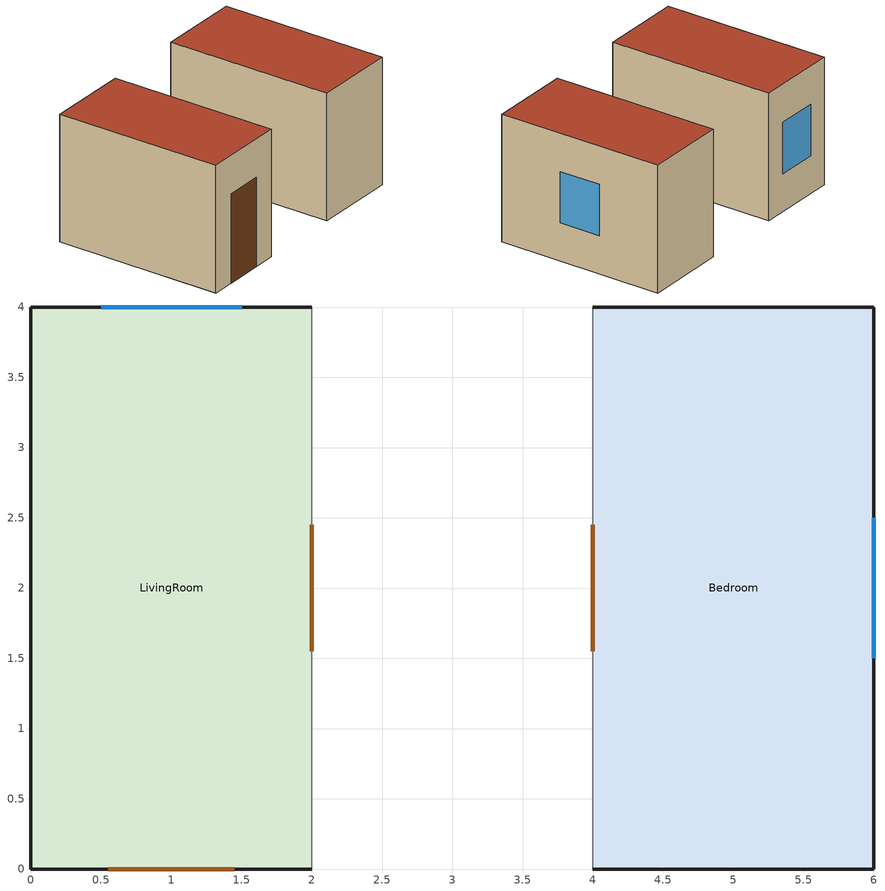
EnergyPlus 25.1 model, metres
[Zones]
LivingRoom
 floor ground (Slab): 0,4 2,4 2,0 0,0 z0
 wall outside (ExtWall): 2,0 0,0 0,4 2,4 z0:3
 wall to Bedroom (IntWall): 2,0 2,4 z0:3
 window (Win_DoubleLowE): 0.5,4 1.5,4 z0.9:2.1
 door (ExtDoor): 1.45,0 0.55,0 z0:2.1
 door inside (IntDoor): 2,1.55 2,2.45 z0:2.1
 roof outside (Roof): 0,4 0,0 2,0 2,4 z3
Bedroom
 floor ground (Slab): 4,4 6,4 6,0 4,0 z0
 wall outside (ExtWall): 4,4 6,4 / 6,0 4,0 / 6,0 6,4 z0:3
 window (Win_DoubleLowE): 6,1.5 6,2.5 z0.9:2.1
 door inside (IntDoor): 4,2.45 4,1.55 z0:2.1
 roof outside (Roof): 4,4 4,0 6,0 6,4 z3
[Building]
2room: North Axis {deg}=0; Terrain=Suburbs; Loads Convergence Tolerance Value {W}=0.04; Temperature Convergence Tolerance Value {deltaC}=0.4; Solar Distribution=FullExterior; Maximum Number of Warmup Days=25; Minimum Number of Warmup Days=6
[Site:Location]
Luedenscheid_NW_DEU Design_Conditions: Latitude {deg}=51.25; Longitude {deg}=7.64; Time Zone {hr}=1; Elevation {m}=389.4
[SizingPeriod:WeatherFileDays]
DEU_NW_Luedenscheid.104180_TMYx.2007-2021.epw: Begin Month=1; Begin Day of Month=31; End Month=12; End Day of Month=31; Day of Week for Start Day=Monday; Use Weather File Daylight Saving Period=Yes; Use Weather File Rain and Snow Indicators=Yes
[SizingPeriod:WeatherFileConditionType] Use Weather File Daylight Saving Period=Yes; Use Weather File Rain and Snow Indicators=Yes
Name | Period Selection | Day of Week for Start Day
Summer Extreme | SummerExtreme | SummerDesignDay
Summer Typical | SummerTypical | Monday
Winter Extreme | WinterExtreme | WinterDesignDay
Winter Typical | WinterTypical | Monday
Autumn Typical | AutumnTypical | Monday
Spring Typical | SpringTypical | Monday
[Material]
Name | Roughness | Thickness {m} | Conductivity {W/m-K} | Density {kg/m3} | Specific Heat {J/kg-K}
Plaster | Rough | 0.013 | 0.57 | 1200 | 840
Brick | Rough | 0.2 | 0.72 | 1800 | 840
EPS | Rough | 0.1 | 0.04 | 30 | 1400
MineralWool | Rough | 0.16 | 0.04 | 70 | 1030
Concrete | Rough | 0.2 | 1.4 | 2300 | 920
FloorIns | Rough | 0.1 | 0.035 | 35 | 1030
ExtDoorInsulated | MediumRough | 0.05 | 0.055 | 520 | 1210
IntDoorWood | MediumSmooth | 0.04 | 0.15 | 550 | 1210
[WindowMaterial:SimpleGlazingSystem]
DE_DoubleLowE: U-Factor {W/m2-K}=1.1; Solar Heat Gain Coefficient=0.6
[Construction]
ExtWall: Plaster, Brick, EPS
IntWall: Plaster, Brick, Plaster
Roof: Plaster, MineralWool, Concrete
Slab: Concrete, FloorIns
ExtDoor: ExtDoorInsulated
IntDoor: IntDoorWood
Win_DoubleLowE: DE_DoubleLowE
[Zone] Ceiling Height {m}=3
LivingRoom; Bedroom
[HVACTemplate:Thermostat]
Name | Constant Heating Setpoint {C} | Constant Cooling Setpoint {C}
ThermostatLivingRoom | 21 | 24
ThermostatBedroom | 25 | 27
[HVACTemplate:Zone:BaseboardHeat] Baseboard Heating Type=HotWater; Baseboard Heating Capacity {W}=600
Name | Template Thermostat
LivingRoom | ThermostatLivingRoom
Bedroom | ThermostatBedroom
[HVACTemplate:Plant:HotWaterLoop]
Pipes: Pump Control Type=Intermittent; Hot Water Plant Operation Scheme Type=Default; Hot Water Design Setpoint {C}=82; Hot Water Pump Configuration=ConstantFlow; Hot Water Pump Rated Head {Pa}=179352; Hot Water Setpoint Reset Type=None; Hot Water Setpoint at Outdoor Dry-Bulb Low {C}=82.2; Hot Water Reset Outdoor Dry-Bulb Low {C}=-6.7; Hot Water Setpoint at Outdoor Dry-Bulb High {C}=65.6; Hot Water Reset Outdoor Dry-Bulb High {C}=10; Hot Water Pump Type=SinglePump; Supply Side Bypass Pipe=Yes; Demand Side Bypass Pipe=Yes; Fluid Type=Water; Loop Design Delta Temperature {deltaC}=11; Load Distribution Scheme=SequentialLoad
[HVACTemplate:Plant:Boiler]
MainBoilerPlant: Boiler Type=CondensingHotWaterBoiler; Capacity {W}=1800; Efficiency=0.9; Fuel Type=NaturalGas
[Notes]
Constructions and Materials
External wall U ≈0.33 W/m2K (brick+EPS)    sources: turn0search3, turn0search4
Roof U ≈0.23 W/m2K (concrete+mineral wool) sources: turn0search3, turn0search4
Slab U ≈0.31 W/m2K (concrete+FloorIns)     sources: turn1search1
Interior wall U ≈0.45 W/m2K (brick)        sources: turn0search3
